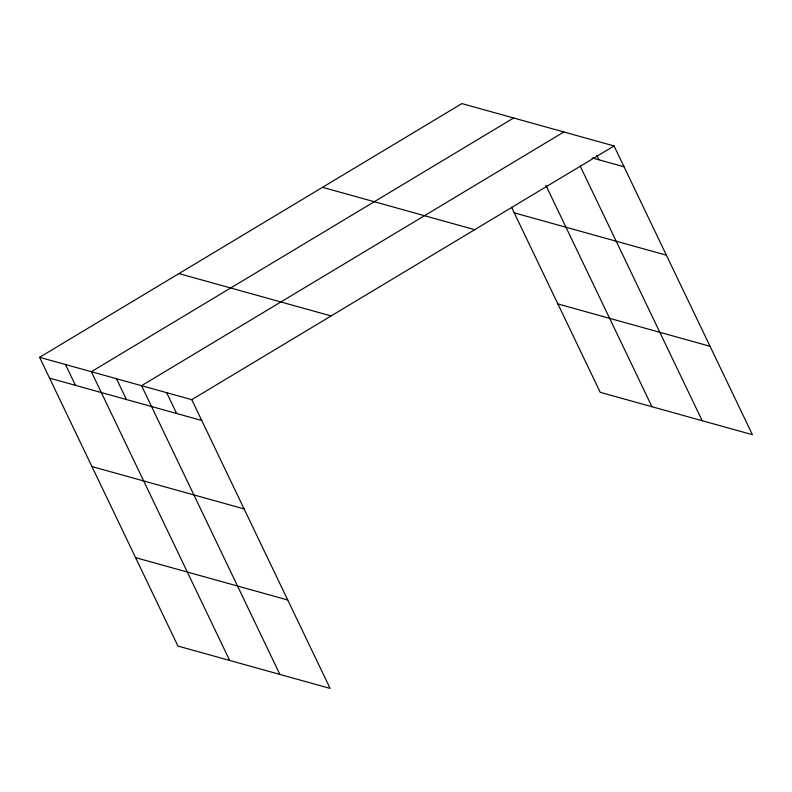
<?xml version="1.0" encoding="UTF-8"?>
<svg xmlns="http://www.w3.org/2000/svg" width="792" height="792" viewBox="0 0 792 792"><rect width="100%" height="100%" fill="white"/><g stroke="black" fill="none" stroke-linecap="round" stroke-linejoin="round"><path stroke-width="1.19" d="M39.6 357.311L191.763 399.663L330.106 688.406L177.943 646.054L39.6 357.311L461.894 103.594L614.057 145.946L752.4 434.689L600.237 392.337L511.582 207.316M513.632 117.998L91.337 371.705L229.68 660.449M563.845 131.967L141.55 385.684L279.893 674.428M191.763 399.663L614.057 145.946M592.079 157.885L624.037 166.775M514.236 212.84L666.399 255.192M322.542 187.318L474.695 229.67M557.875 303.93L710.038 346.282M178.952 273.587L331.115 315.939M49.579 378.14L201.742 420.493M91.941 466.547L244.104 508.9M135.581 557.637L287.743 599.989M596.831 155.4L598.93 159.786M580.18 166.063L702.187 420.72M545.846 185.239L651.974 406.742M166.657 392.674L176.636 413.503M116.444 378.695L126.423 399.524M65.469 364.508L75.448 385.338"/></g></svg>
